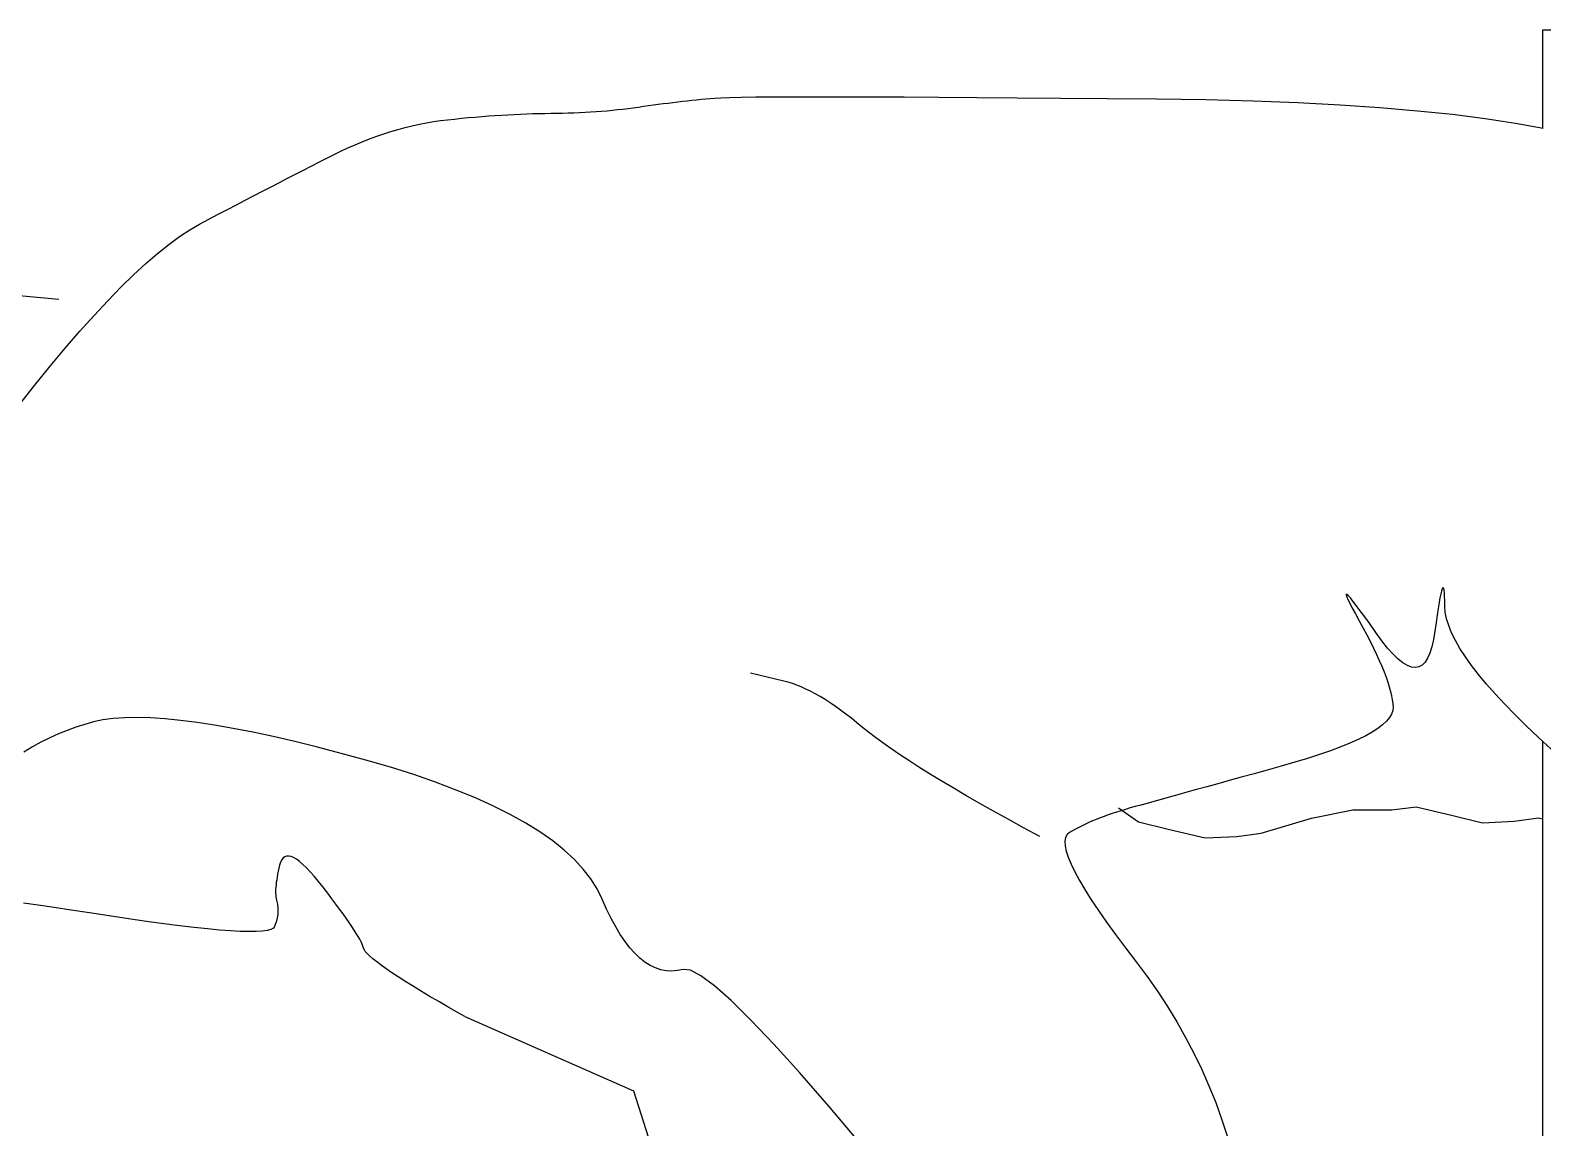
# Model space of a CAD drawing. Header units: millimetres. Extents: x 1147 to 1684, y 1086 to 1492.
# Drawn here: x 1525.27 to 1538.07, y 1313.75 to 1323.04 of the extents above; entities that cross this region are included whole.
import ezdxf

# ---------------------------------------------------------------- set-up
doc = ezdxf.new("R2010")
doc.units = ezdxf.units.MM

# ---------------------------------------------------------------- blocks, each defined once
blk = doc.blocks.new('A$C78877629')
at = {"ltscale": 0.5}
for p, q in [((44.445, 118.118), (44.599, 118.13)), ((44.599, 118.13), (44.751, 118.143)), ((44.751, 118.143), (44.902, 118.157)), ((44.902, 118.157), (45.051, 118.172)), ((45.051, 118.172), (45.199, 118.189)), ((45.199, 118.189), (45.345, 118.207)), ((45.345, 118.207), (45.49, 118.225)), ((45.49, 118.225), (45.634, 118.246)), ((45.634, 118.246), (45.776, 118.266)), ((45.776, 118.266), (45.917, 118.286)), ((45.917, 118.286), (46.058, 118.305)), ((46.058, 118.305), (46.197, 118.323)), ((46.197, 118.323), (46.335, 118.341)), ((46.335, 118.341), (46.472, 118.359)), ((46.472, 118.359), (46.609, 118.375)), ((46.609, 118.375), (46.744, 118.392)), ((46.744, 118.392), (46.878, 118.407)), ((46.878, 118.407), (47.011, 118.422)), ((47.011, 118.422), (47.144, 118.436)), ((47.144, 118.436), (47.275, 118.45)), ((47.275, 118.45), (47.405, 118.463)), ((47.405, 118.463), (47.534, 118.475)), ((47.534, 118.475), (47.662, 118.487)), ((47.662, 118.487), (47.789, 118.498)), ((47.789, 118.498), (47.957, 118.508)), ((47.957, 118.508), (48.206, 118.516)), ((48.206, 118.516), (48.536, 118.523)), ((48.536, 118.523), (48.948, 118.529)), ((48.948, 118.529), (49.441, 118.533)), ((49.441, 118.533), (50.015, 118.535)), ((50.015, 118.535), (50.672, 118.536)), ((50.672, 118.536), (51.409, 118.535)), ((51.409, 118.535), (52.228, 118.533)), ((52.228, 118.533), (53.129, 118.529)), ((53.129, 118.529), (54.111, 118.524)), ((54.111, 118.524), (55.174, 118.517)), ((55.174, 118.517), (56.319, 118.509)), ((56.319, 118.509), (57.545, 118.499)), ((57.545, 118.499), (58.853, 118.487)), ((58.853, 118.487), (60.242, 118.474)), ((60.242, 118.474), (61.639, 118.454)), ((61.639, 118.454), (62.967, 118.419)), ((62.967, 118.419), (64.227, 118.371)), ((64.227, 118.371), (65.419, 118.309)), ((65.419, 118.309), (66.544, 118.233)), ((66.544, 118.233), (67.6, 118.143)), ((67.6, 118.143), (68.589, 118.04)), ((39.061, 117.669), (39.261, 117.718)), ((39.261, 117.718), (39.46, 117.762)), ((39.46, 117.762), (39.659, 117.801)), ((39.659, 117.801), (39.858, 117.835)), ((39.858, 117.835), (40.057, 117.864)), ((40.057, 117.864), (40.255, 117.888)), ((40.255, 117.888), (40.452, 117.908)), ((40.452, 117.908), (40.647, 117.928)), ((40.647, 117.928), (40.84, 117.946)), ((40.84, 117.946), (41.031, 117.963)), ((41.031, 117.963), (41.22, 117.978)), ((41.22, 117.978), (41.407, 117.993)), ((41.407, 117.993), (41.592, 118.006)), ((41.592, 118.006), (41.775, 118.018)), ((41.775, 118.018), (41.956, 118.028)), ((41.956, 118.028), (42.135, 118.038)), ((42.135, 118.038), (42.311, 118.046)), ((42.311, 118.046), (42.486, 118.053)), ((42.486, 118.053), (42.659, 118.059)), ((42.659, 118.059), (42.83, 118.063)), ((42.83, 118.063), (42.999, 118.066)), ((42.999, 118.066), (43.165, 118.069)), ((43.165, 118.069), (43.33, 118.071)), ((43.33, 118.071), (43.494, 118.074)), ((43.494, 118.074), (43.656, 118.078)), ((43.656, 118.078), (43.817, 118.084)), ((43.817, 118.084), (43.976, 118.09)), ((43.976, 118.09), (44.134, 118.099)), ((44.134, 118.099), (44.29, 118.108)), ((44.29, 118.108), (44.445, 118.118)), ((68.589, 118.04), (69.509, 117.923)), ((69.509, 117.923), (70.362, 117.792)), ((70.362, 117.792), (71.146, 117.647)), ((37.852, 117.268), (38.055, 117.347)), ((38.055, 117.347), (38.257, 117.422)), ((38.257, 117.422), (38.458, 117.491)), ((38.458, 117.491), (38.659, 117.556)), ((38.659, 117.556), (38.86, 117.615)), ((38.86, 117.615), (39.061, 117.669)), ((36.834, 116.795), (37.04, 116.898)), ((37.04, 116.898), (37.244, 116.998)), ((37.244, 116.998), (37.447, 117.093)), ((37.447, 117.093), (37.65, 117.183)), ((37.65, 117.183), (37.852, 117.268)), ((35.97, 116.355), (36.192, 116.468)), ((36.192, 116.468), (36.41, 116.58)), ((36.41, 116.58), (36.624, 116.688)), ((36.624, 116.688), (36.834, 116.795)), ((35.042, 115.876), (35.28, 115.999)), ((35.28, 115.999), (35.514, 116.12)), ((35.514, 116.12), (35.744, 116.239)), ((35.744, 116.239), (35.97, 116.355)), ((34.303, 115.491), (34.553, 115.621)), ((34.553, 115.621), (34.799, 115.75)), ((34.799, 115.75), (35.042, 115.876)), ((33.527, 115.083), (33.79, 115.221)), ((33.79, 115.221), (34.048, 115.357)), ((34.048, 115.357), (34.303, 115.491)), ((32.696, 114.594), (32.985, 114.784)), ((32.985, 114.784), (33.261, 114.942)), ((33.261, 114.942), (33.527, 115.083)), ((32.077, 114.118), (32.394, 114.372)), ((32.394, 114.372), (32.696, 114.594)), ((16.879, 113.966), (29.296, 112.829)), ((31.747, 113.832), (32.077, 114.118)), ((31.045, 113.164), (31.402, 113.514)), ((31.402, 113.514), (31.747, 113.832)), ((30.673, 112.782), (31.045, 113.164)), ((30.288, 112.368), (30.673, 112.782)), ((29.889, 111.922), (30.288, 112.368)), ((29.476, 111.443), (29.889, 111.922)), ((29.049, 110.934), (29.476, 111.443)), ((28.609, 110.391), (29.049, 110.934)), ((28.155, 109.817), (28.609, 110.391)), ((65.593, 104.507), (65.591, 104.485)), ((65.591, 104.485), (65.607, 104.435)), ((65.613, 104.501), (65.593, 104.507)), ((65.652, 104.465), (65.613, 104.501)), ((68.257, 104.513), (68.235, 104.403)), ((68.278, 104.596), (68.257, 104.513)), ((68.296, 104.654), (68.278, 104.596)), ((68.313, 104.684), (68.296, 104.654)), ((68.327, 104.689), (68.313, 104.684)), ((68.34, 104.667), (68.327, 104.689)), ((68.35, 104.62), (68.34, 104.667)), ((68.359, 104.546), (68.35, 104.62)), ((68.365, 104.446), (68.359, 104.546)), ((65.607, 104.435), (65.641, 104.356)), ((65.641, 104.356), (65.693, 104.249)), ((65.709, 104.402), (65.652, 104.465)), ((65.693, 104.249), (65.763, 104.113)), ((65.783, 104.31), (65.709, 104.402)), ((65.763, 104.113), (65.851, 103.949)), ((65.876, 104.189), (65.783, 104.31)), ((65.987, 104.04), (65.876, 104.189)), ((68.184, 104.106), (68.155, 103.917)), ((68.21, 104.268), (68.184, 104.106)), ((68.235, 104.403), (68.21, 104.268)), ((68.37, 104.319), (68.365, 104.446)), ((68.372, 104.167), (68.37, 104.319)), ((68.385, 103.996), (68.372, 104.167)), ((65.851, 103.949), (65.958, 103.756)), ((65.958, 103.756), (66.07, 103.552)), ((66.116, 103.863), (65.987, 104.04)), ((66.263, 103.657), (66.116, 103.863)), ((66.429, 103.422), (66.263, 103.657)), ((68.125, 103.703), (68.092, 103.462)), ((68.155, 103.917), (68.125, 103.703)), ((68.421, 103.814), (68.385, 103.996)), ((68.481, 103.621), (68.421, 103.814)), ((66.07, 103.552), (66.175, 103.356)), ((66.175, 103.356), (66.273, 103.166)), ((66.598, 103.189), (66.429, 103.422)), ((68.054, 103.224), (68.007, 103.018)), ((68.092, 103.462), (68.054, 103.224)), ((68.564, 103.418), (68.481, 103.621)), ((68.67, 103.203), (68.564, 103.418)), ((68.799, 102.979), (68.67, 103.203)), ((66.273, 103.166), (66.364, 102.983)), ((66.364, 102.983), (66.448, 102.807)), ((66.448, 102.807), (66.526, 102.637)), ((66.76, 102.987), (66.598, 103.189)), ((66.912, 102.817), (66.76, 102.987)), ((67.056, 102.678), (66.912, 102.817)), ((67.952, 102.842), (67.887, 102.699)), ((68.007, 103.018), (67.952, 102.842)), ((68.952, 102.743), (68.799, 102.979)), ((66.526, 102.637), (66.596, 102.475)), ((66.596, 102.475), (66.659, 102.319)), ((67.19, 102.571), (67.056, 102.678)), ((67.316, 102.495), (67.19, 102.571)), ((67.434, 102.45), (67.316, 102.495)), ((67.542, 102.437), (67.434, 102.45)), ((67.642, 102.455), (67.542, 102.437)), ((67.732, 102.505), (67.642, 102.455)), ((67.814, 102.586), (67.732, 102.505)), ((67.887, 102.699), (67.814, 102.586)), ((69.127, 102.496), (68.952, 102.743)), ((69.326, 102.239), (69.127, 102.496)), ((49.737, 102.057), (48.799, 102.283)), ((49.856, 102.025), (49.737, 102.057)), ((49.977, 101.987), (49.856, 102.025)), ((50.101, 101.942), (49.977, 101.987)), ((50.227, 101.891), (50.101, 101.942)), ((66.659, 102.319), (66.715, 102.17)), ((66.715, 102.17), (66.765, 102.028)), ((66.765, 102.028), (66.807, 101.893)), ((69.548, 101.971), (69.326, 102.239)), ((69.794, 101.692), (69.548, 101.971)), ((50.357, 101.832), (50.227, 101.891)), ((50.489, 101.767), (50.357, 101.832)), ((50.624, 101.695), (50.489, 101.767)), ((50.761, 101.617), (50.624, 101.695)), ((50.901, 101.532), (50.761, 101.617)), ((51.044, 101.44), (50.901, 101.532)), ((66.807, 101.893), (66.842, 101.765)), ((66.842, 101.765), (66.871, 101.644)), ((66.871, 101.644), (66.892, 101.529)), ((66.892, 101.529), (66.907, 101.421)), ((70.063, 101.403), (69.794, 101.692)), ((51.19, 101.342), (51.044, 101.44)), ((51.338, 101.237), (51.19, 101.342)), ((51.489, 101.125), (51.338, 101.237)), ((51.643, 101.007), (51.489, 101.125)), ((66.872, 101.124), (66.813, 101.024)), ((66.906, 101.223), (66.872, 101.124)), ((66.914, 101.321), (66.906, 101.223)), ((66.907, 101.421), (66.914, 101.321)), ((70.355, 101.102), (70.063, 101.403)), ((70.67, 100.791), (70.355, 101.102)), ((29.529, 100.664), (29.283, 100.563)), ((29.777, 100.754), (29.529, 100.664)), ((30.025, 100.834), (29.777, 100.754)), ((30.274, 100.903), (30.025, 100.834)), ((30.538, 100.959), (30.274, 100.903)), ((30.831, 100.998), (30.538, 100.959)), ((31.153, 101.021), (30.831, 100.998)), ((31.503, 101.027), (31.153, 101.021)), ((31.883, 101.017), (31.503, 101.027)), ((32.29, 100.991), (31.883, 101.017)), ((32.727, 100.948), (32.29, 100.991)), ((33.193, 100.889), (32.727, 100.948)), ((33.687, 100.813), (33.193, 100.889)), ((34.21, 100.721), (33.687, 100.813)), ((34.762, 100.613), (34.21, 100.721)), ((51.799, 100.882), (51.643, 101.007)), ((51.958, 100.75), (51.799, 100.882)), ((52.128, 100.611), (51.958, 100.75)), ((66.486, 100.721), (66.326, 100.618)), ((66.62, 100.823), (66.486, 100.721)), ((66.729, 100.924), (66.62, 100.823)), ((66.813, 101.024), (66.729, 100.924)), ((71.008, 100.469), (70.67, 100.791)), ((28.792, 100.33), (28.549, 100.197)), ((29.037, 100.452), (28.792, 100.33)), ((29.283, 100.563), (29.037, 100.452)), ((35.342, 100.488), (34.762, 100.613)), ((35.952, 100.347), (35.342, 100.488)), ((36.59, 100.189), (35.952, 100.347)), ((52.317, 100.465), (52.128, 100.611)), ((52.524, 100.312), (52.317, 100.465)), ((52.751, 100.152), (52.524, 100.312)), ((65.696, 100.305), (65.436, 100.198)), ((65.931, 100.41), (65.696, 100.305)), ((66.141, 100.515), (65.931, 100.41)), ((66.326, 100.618), (66.141, 100.515)), ((71.37, 100.137), (71.008, 100.469)), ((28.549, 100.197), (28.306, 100.054)), ((37.257, 100.015), (36.59, 100.189)), ((37.953, 99.825), (37.257, 100.015)), ((38.645, 99.623), (37.953, 99.825)), ((52.997, 99.985), (52.751, 100.152)), ((53.261, 99.811), (52.997, 99.985)), ((53.545, 99.629), (53.261, 99.811)), ((64.504, 99.875), (64.143, 99.766)), ((64.84, 99.984), (64.504, 99.875)), ((65.151, 100.092), (64.84, 99.984)), ((65.436, 100.198), (65.151, 100.092)), ((39.3, 99.416), (38.645, 99.623)), ((39.918, 99.202), (39.3, 99.416)), ((53.847, 99.44), (53.545, 99.629)), ((54.169, 99.244), (53.847, 99.44)), ((62.993, 99.444), (62.635, 99.344)), ((63.366, 99.547), (62.993, 99.444)), ((63.757, 99.656), (63.366, 99.547)), ((64.143, 99.766), (63.757, 99.656)), ((40.5, 98.983), (39.918, 99.202)), ((41.045, 98.759), (40.5, 98.983)), ((54.509, 99.041), (54.169, 99.244)), ((54.869, 98.831), (54.509, 99.041)), ((61.373, 98.994), (61.098, 98.918)), ((61.663, 99.075), (61.373, 98.994)), ((61.971, 99.16), (61.663, 99.075)), ((62.295, 99.25), (61.971, 99.16)), ((62.635, 99.344), (62.295, 99.25)), ((41.553, 98.528), (41.045, 98.759)), ((42.024, 98.292), (41.553, 98.528)), ((55.247, 98.614), (54.869, 98.831)), ((55.644, 98.389), (55.247, 98.614)), ((59.645, 98.515), (59.503, 98.476)), ((59.802, 98.558), (59.645, 98.515)), ((59.977, 98.607), (59.802, 98.558)), ((60.168, 98.66), (59.977, 98.607)), ((60.376, 98.717), (60.168, 98.66)), ((60.6, 98.78), (60.376, 98.717)), ((60.841, 98.847), (60.6, 98.78)), ((61.098, 98.918), (60.841, 98.847)), ((66.877, 98.42), (67.561, 98.512)), ((67.561, 98.512), (68.603, 98.261)), ((42.459, 98.05), (42.024, 98.292)), ((56.06, 98.158), (55.644, 98.389)), ((56.496, 97.919), (56.06, 98.158)), ((58.439, 98.112), (58.337, 98.067)), ((58.544, 98.155), (58.439, 98.112)), ((58.653, 98.198), (58.544, 98.155)), ((58.764, 98.24), (58.653, 98.198)), ((58.879, 98.281), (58.764, 98.24)), ((58.998, 98.322), (58.879, 98.281)), ((59.119, 98.361), (58.998, 98.322)), ((59.244, 98.4), (59.119, 98.361)), ((59.173, 98.476), (59.739, 98.082)), ((59.372, 98.438), (59.244, 98.4)), ((59.503, 98.476), (59.372, 98.438)), ((59.739, 98.082), (60.573, 97.881)), ((63.191, 97.765), (64.617, 98.193)), ((64.617, 98.193), (65.776, 98.428)), ((65.776, 98.428), (66.877, 98.42)), ((68.603, 98.261), (69.436, 98.06)), ((69.436, 98.06), (70.329, 98.102)), ((70.329, 98.102), (71.013, 98.195)), ((71.013, 98.195), (71.122, 98.168)), ((42.857, 97.802), (42.459, 98.05)), ((43.219, 97.548), (42.857, 97.802)), ((56.95, 97.673), (56.496, 97.919)), ((57.725, 97.724), (57.681, 97.641)), ((57.793, 97.785), (57.725, 97.724)), ((57.876, 97.834), (57.793, 97.785)), ((57.962, 97.882), (57.876, 97.834)), ((58.05, 97.93), (57.962, 97.882)), ((58.143, 97.976), (58.05, 97.93)), ((58.238, 98.022), (58.143, 97.976)), ((58.337, 98.067), (58.238, 98.022)), ((60.573, 97.881), (61.615, 97.63)), ((61.615, 97.63), (62.507, 97.672)), ((62.507, 97.672), (63.191, 97.765)), ((43.543, 97.288), (43.219, 97.548)), ((43.831, 97.023), (43.543, 97.288)), ((57.681, 97.641), (57.662, 97.536)), ((57.662, 97.536), (57.668, 97.408)), ((57.668, 97.408), (57.699, 97.258)), ((57.699, 97.258), (57.754, 97.086)), ((35.521, 96.867), (35.5, 96.777)), ((35.546, 96.95), (35.521, 96.867)), ((35.579, 97.017), (35.546, 96.95)), ((35.618, 97.067), (35.579, 97.017)), ((35.663, 97.101), (35.618, 97.067)), ((35.716, 97.119), (35.663, 97.101)), ((35.776, 97.121), (35.716, 97.119)), ((35.842, 97.106), (35.776, 97.121)), ((35.916, 97.075), (35.842, 97.106)), ((35.996, 97.028), (35.916, 97.075)), ((36.083, 96.964), (35.996, 97.028)), ((36.177, 96.884), (36.083, 96.964)), ((36.277, 96.788), (36.177, 96.884)), ((44.082, 96.752), (43.831, 97.023)), ((57.754, 97.086), (57.834, 96.892)), ((57.834, 96.892), (57.939, 96.675)), ((35.427, 96.38), (35.419, 96.311)), ((35.437, 96.453), (35.427, 96.38)), ((35.45, 96.529), (35.437, 96.453)), ((35.464, 96.608), (35.45, 96.529)), ((35.481, 96.691), (35.464, 96.608)), ((35.5, 96.777), (35.481, 96.691)), ((36.385, 96.675), (36.277, 96.788)), ((36.499, 96.547), (36.385, 96.675)), ((36.62, 96.402), (36.499, 96.547)), ((36.748, 96.241), (36.62, 96.402)), ((44.297, 96.475), (44.082, 96.752)), ((44.475, 96.192), (44.297, 96.475)), ((57.939, 96.675), (58.069, 96.435)), ((58.069, 96.435), (58.223, 96.174)), ((35.408, 96.183), (35.406, 96.123)), ((35.406, 96.123), (35.407, 96.068)), ((35.407, 96.068), (35.409, 96.015)), ((35.412, 96.245), (35.408, 96.183)), ((35.409, 96.015), (35.413, 95.966)), ((35.419, 96.311), (35.412, 96.245)), ((35.413, 95.966), (35.42, 95.92)), ((36.876, 96.075), (36.748, 96.241)), ((36.996, 95.917), (36.876, 96.075)), ((44.616, 95.904), (44.475, 96.192)), ((58.223, 96.174), (58.403, 95.89)), ((28.715, 95.733), (28.298, 95.791)), ((29.165, 95.669), (28.715, 95.733)), ((29.647, 95.597), (29.165, 95.669)), ((30.162, 95.519), (29.647, 95.597)), ((35.42, 95.92), (35.428, 95.878)), ((35.428, 95.878), (35.439, 95.839)), ((35.439, 95.839), (35.449, 95.801)), ((35.449, 95.801), (35.458, 95.763)), ((35.458, 95.763), (35.465, 95.724)), ((35.465, 95.724), (35.47, 95.683)), ((35.47, 95.683), (35.473, 95.642)), ((35.474, 95.558), (35.471, 95.515)), ((35.473, 95.642), (35.474, 95.601)), ((35.474, 95.601), (35.474, 95.558)), ((37.108, 95.767), (36.996, 95.917)), ((37.213, 95.625), (37.108, 95.767)), ((37.311, 95.491), (37.213, 95.625)), ((44.74, 95.623), (44.616, 95.904)), ((44.866, 95.363), (44.74, 95.623)), ((58.403, 95.89), (58.607, 95.584)), ((58.607, 95.584), (58.835, 95.255)), ((30.71, 95.435), (30.162, 95.519)), ((31.258, 95.351), (30.71, 95.435)), ((31.771, 95.277), (31.258, 95.351)), ((32.251, 95.21), (31.771, 95.277)), ((32.696, 95.153), (32.251, 95.21)), ((33.107, 95.104), (32.696, 95.153)), ((33.484, 95.064), (33.107, 95.104)), ((35.38, 95.137), (35.343, 95.091)), ((35.398, 95.187), (35.38, 95.137)), ((35.414, 95.236), (35.398, 95.187)), ((35.428, 95.285), (35.414, 95.236)), ((35.441, 95.332), (35.428, 95.285)), ((35.451, 95.379), (35.441, 95.332)), ((35.459, 95.425), (35.451, 95.379)), ((35.466, 95.47), (35.459, 95.425)), ((35.471, 95.515), (35.466, 95.47)), ((37.4, 95.365), (37.311, 95.491)), ((37.483, 95.246), (37.4, 95.365)), ((37.557, 95.136), (37.483, 95.246)), ((37.624, 95.033), (37.557, 95.136)), ((44.995, 95.124), (44.866, 95.363)), ((45.126, 94.906), (44.995, 95.124)), ((58.835, 95.255), (59.089, 94.904)), ((33.827, 95.032), (33.484, 95.064)), ((34.136, 95.009), (33.827, 95.032)), ((34.411, 94.995), (34.136, 95.009)), ((34.652, 94.989), (34.411, 94.995)), ((34.858, 94.992), (34.652, 94.989)), ((35.031, 95.004), (34.858, 94.992)), ((35.169, 95.024), (35.031, 95.004)), ((35.273, 95.053), (35.169, 95.024)), ((35.343, 95.091), (35.273, 95.053)), ((37.683, 94.938), (37.624, 95.033)), ((37.735, 94.851), (37.683, 94.938)), ((37.779, 94.772), (37.735, 94.851)), ((37.816, 94.701), (37.779, 94.772)), ((37.845, 94.638), (37.816, 94.701)), ((45.26, 94.708), (45.126, 94.906)), ((45.396, 94.532), (45.26, 94.708)), ((59.089, 94.904), (59.367, 94.531)), ((37.867, 94.582), (37.845, 94.638)), ((37.881, 94.534), (37.867, 94.582)), ((37.9, 94.487), (37.881, 94.534)), ((37.936, 94.431), (37.9, 94.487)), ((37.99, 94.368), (37.936, 94.431)), ((38.061, 94.298), (37.99, 94.368)), ((38.151, 94.219), (38.061, 94.298)), ((45.535, 94.377), (45.396, 94.532)), ((45.676, 94.243), (45.535, 94.377)), ((59.367, 94.531), (59.67, 94.135)), ((38.257, 94.133), (38.151, 94.219)), ((38.381, 94.04), (38.257, 94.133)), ((38.523, 93.938), (38.381, 94.04)), ((38.682, 93.829), (38.523, 93.938)), ((38.859, 93.713), (38.682, 93.829)), ((45.82, 94.129), (45.676, 94.243)), ((45.966, 94.037), (45.82, 94.129)), ((46.115, 93.965), (45.966, 94.037)), ((46.266, 93.914), (46.115, 93.965)), ((46.419, 93.885), (46.266, 93.914)), ((46.575, 93.876), (46.419, 93.885)), ((46.734, 93.888), (46.575, 93.876)), ((46.895, 93.921), (46.734, 93.888)), ((47.101, 93.899), (46.895, 93.921)), ((47.395, 93.746), (47.101, 93.899)), ((59.67, 94.135), (59.979, 93.724)), ((39.053, 93.588), (38.859, 93.713)), ((39.265, 93.456), (39.053, 93.588)), ((39.494, 93.317), (39.265, 93.456)), ((47.777, 93.46), (47.395, 93.746)), ((48.247, 93.044), (47.777, 93.46)), ((59.979, 93.724), (60.272, 93.306)), ((39.741, 93.169), (39.494, 93.317)), ((40.005, 93.014), (39.741, 93.169)), ((40.287, 92.852), (40.005, 93.014)), ((48.806, 92.496), (48.247, 93.044)), ((60.272, 93.306), (60.55, 92.88)), ((40.572, 92.688), (40.287, 92.852)), ((40.74, 92.592), (40.572, 92.688)), ((40.74, 92.592), (45.495, 90.5)), ((60.55, 92.88), (60.814, 92.447)), ((49.452, 91.817), (48.806, 92.496)), ((60.814, 92.447), (61.063, 92.006)), ((50.187, 91.006), (49.452, 91.817)), ((61.063, 92.006), (61.297, 91.557)), ((61.297, 91.557), (61.517, 91.1)), ((51.009, 90.063), (50.187, 91.006)), ((61.517, 91.1), (61.722, 90.637)), ((45.495, 90.5), (47.128, 85.44)), ((61.722, 90.637), (61.912, 90.165)), ((51.92, 88.989), (51.009, 90.063)), ((61.912, 90.165), (62.087, 89.685)), ((62.087, 89.685), (62.247, 89.198))]:
    blk.add_line(p, q, dxfattribs=at)
blk.add_lwpolyline([(71.122, 100.365), (71.122, 7.013), (135.922, 7.013), (135.922, 120.413), (71.122, 120.413), (71.122, 117.652)], dxfattribs=at)

msp = doc.modelspace()

# ---------------------------------------------------------------- block references
at = {"xscale": 0.3, "yscale": 0.3, "zscale": 0.3}
msp.add_blockref('A$C78877629', (1516.728, 1286.913), dxfattribs=at)

doc.saveas('drawing.dxf')
